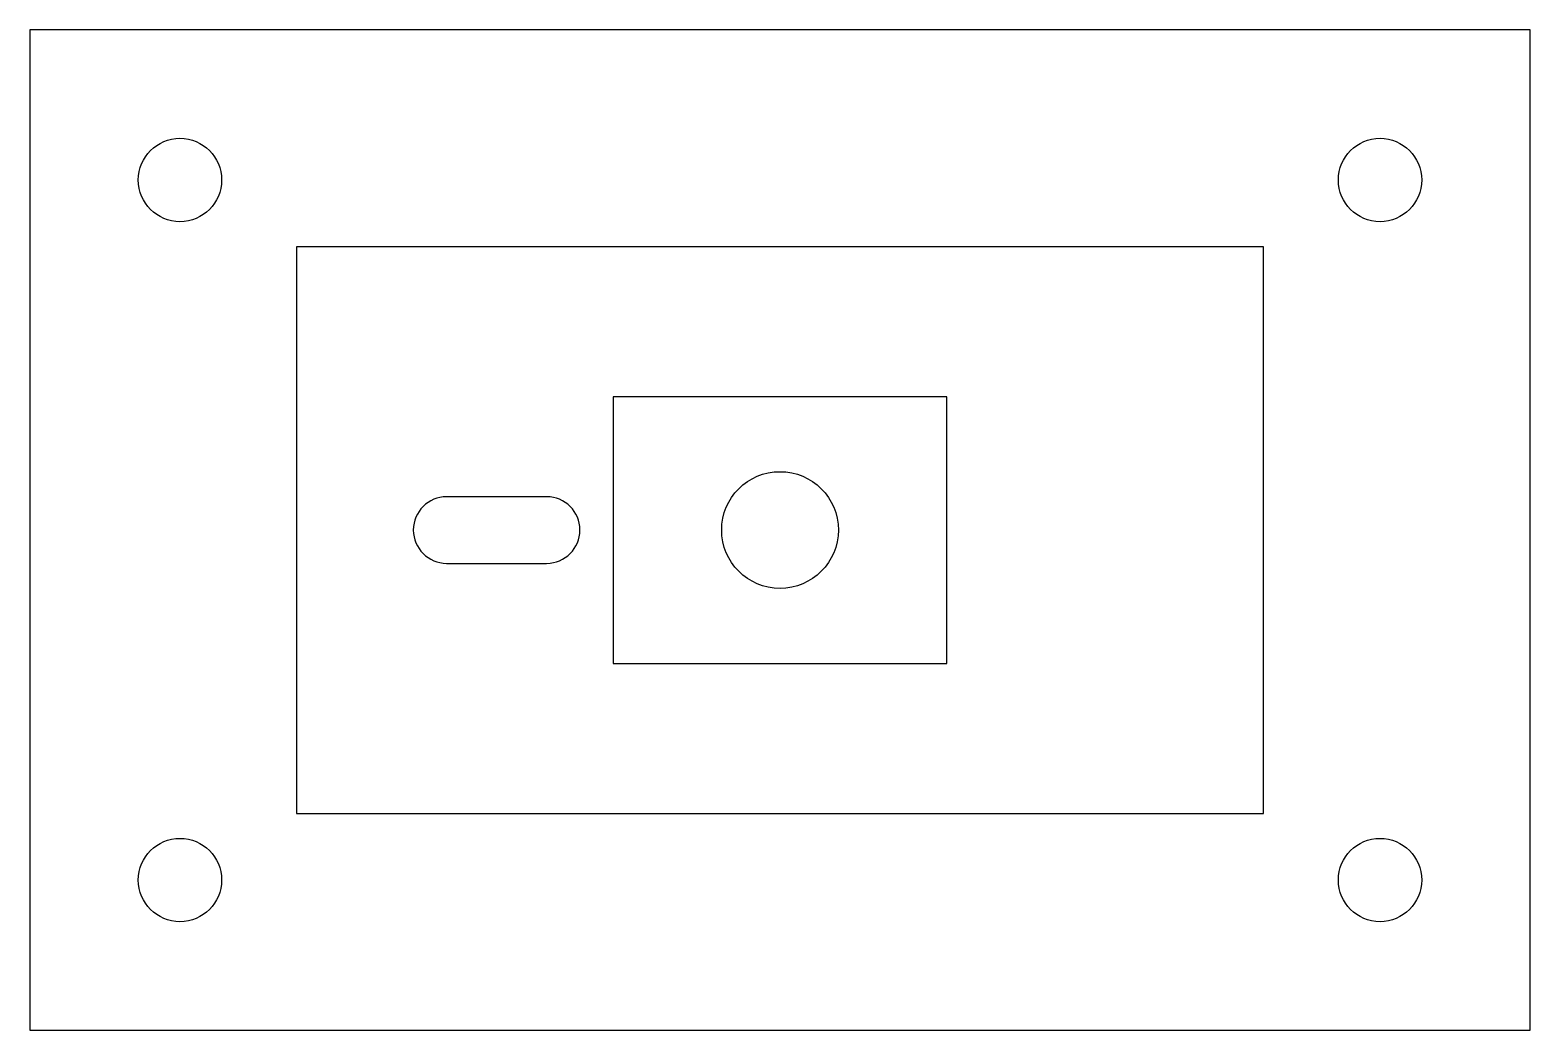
# Model space of a CAD drawing. Header units: millimetres. Extents: x 0 to 180, y 0 to 120.
import ezdxf

# ---------------------------------------------------------------- set-up
doc = ezdxf.new("R2010")
doc.units = ezdxf.units.MM

msp = doc.modelspace()

# ---------------------------------------------------------------- linework, layer by layer
for p, q in [((62, 64), (50, 64)), ((50, 56), (62, 56))]:
    msp.add_line(p, q)
for points in [[(0, 0), (180, 0), (180, 120), (0, 120)], [(32, 26), (148, 26), (148, 94), (32, 94)], [(70, 44), (110, 44), (110, 76), (70, 76)]]:
    msp.add_lwpolyline(points, close=True)
for centre, radius in [((18, 102), 5), ((162, 102), 5), ((90, 60), 7), ((18, 18), 5), ((162, 18), 5)]:
    msp.add_circle(centre, radius)
for centre, start, end in [((50, 60), 90, 270), ((62, 60), 270, 90)]:
    msp.add_arc(centre, 4, start, end)

doc.saveas('drawing.dxf')
